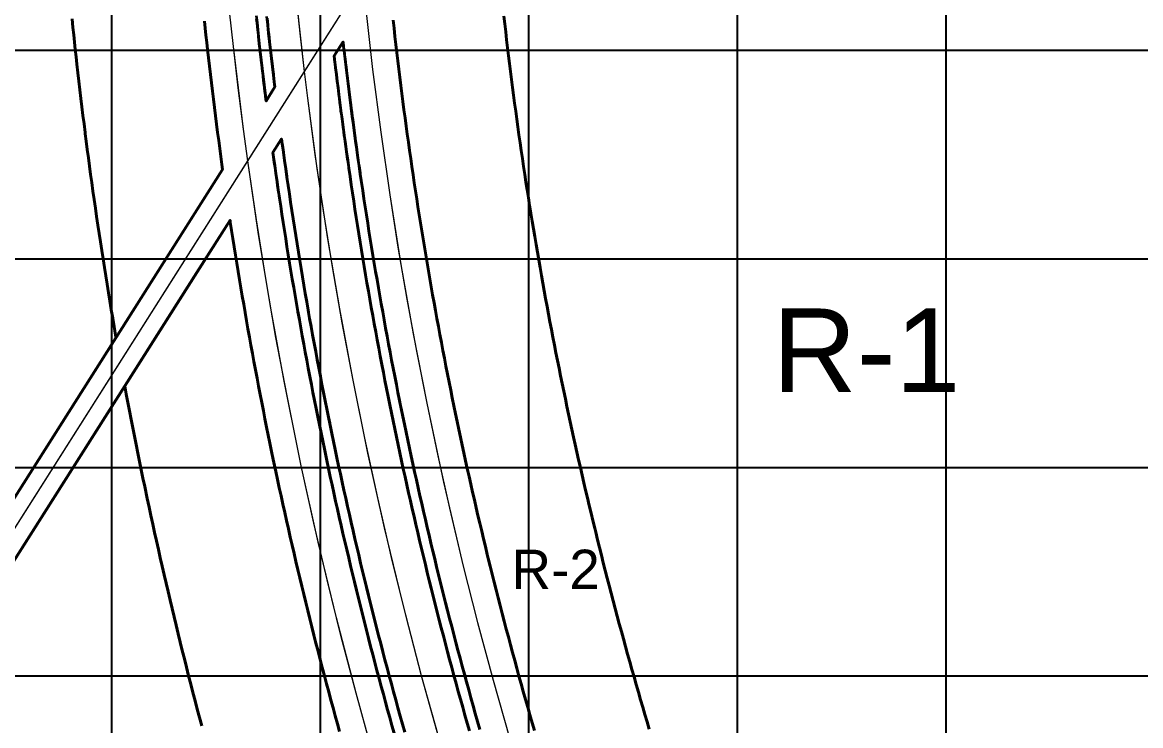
# Model space of a CAD drawing. Header units: millimetres. Extents: x 464536 to 476893, y 870501 to 881610.
# Drawn here: x 466457 to 466993, y 874376 to 874713 of the extents above; entities that cross this region are included whole.
import ezdxf
from ezdxf.enums import TextEntityAlignment as Align

# ---------------------------------------------------------------- set-up
doc = ezdxf.new("R2010")
doc.units = ezdxf.units.MM
for name, color, linetype, lineweight in [('Center_1', 7, 'Continuous', 5), ('Land Use Code', 7, 'Continuous', 35), ('Mixed use', 30, 'Continuous', 35), ('Proposed Road Net work', 7, 'Continuous', 35), ('Recreational _ Environmental', 84, 'Continuous', 35), ('Residence', 50, 'Continuous', 35)]:
    doc.layers.add(name, color=color, linetype=linetype, lineweight=lineweight)
doc.layers.add('Grid1', color=7, linetype='Continuous')
doc.styles.add('Arial', font='arial.ttf')

msp = doc.modelspace()

# ---------------------------------------------------------------- linework, layer by layer
at = {"layer": 'Center_1'}
for points in [[(466310.24, 874244.95), (466614.19, 874724.16), (466689.87, 874841.42), (466690.85, 874842.76), (466692, 874843.97), (466693.28, 874845.02), (467005.35, 875071.3), (467195, 875260.1), (467241.3, 875322.82), (467269.58, 875379.06), (467275.47, 875391.83), (467277.38, 875395.25), (467279.77, 875398.35), (467282.61, 875401.05), (467314.43, 875427.02), (467317.92, 875429.46), (467321.73, 875431.36), (467325.78, 875432.67), (467473.03, 875468.6), (467527.9, 875490.59), (467702.44, 875560.54)], [(466790.81, 874023.97), (466776.73, 874052.97), (466760.21, 874088.55), (466744.37, 874124.44), (466729.23, 874160.63), (466714.78, 874197.1), (466713.76, 874199.75), (466701.46, 874232.66), (466689.73, 874265.77), (466678.56, 874299.08), (466667.97, 874332.58), (466657.96, 874366.26), (466648.52, 874400.1), (466639.32, 874435.5), (466630.75, 874471.05), (466622.81, 874506.75), (466615.51, 874542.59), (466609.3, 874576.04), (466603.64, 874609.6), (466598.55, 874643.24), (466594.01, 874676.96), (466592.42, 874689.85), (466588.85, 874721.82)], [(466621.62, 874720.93), (466625.05, 874690.78), (466628.92, 874660.68), (466633.25, 874630.65), (466638.61, 874597.25), (466644.53, 874563.95), (466651.01, 874530.75), (466659.09, 874492.92), (466667.91, 874455.26), (466668.38, 874453.32), (466675.4, 874425.54), (466682.81, 874397.87), (466690.62, 874370.3)], [(466750.45, 874032.58), (466739.74, 874055.23), (466731.27, 874073.66), (466716.17, 874107.76), (466701.68, 874142.12), (466687.82, 874176.74), (466674.76, 874211.07), (466662.56, 874244.93), (466650.95, 874279), (466639.93, 874313.26), (466631.99, 874339.29), (466624.39, 874365.42), (466617.14, 874391.65), (466607.73, 874427.83), (466598.98, 874464.18), (466590.88, 874500.67), (466589.7, 874506.26), (466582.67, 874541.27), (466576.24, 874576.39), (466570.42, 874611.61), (466565.2, 874646.93), (466563.14, 874662.2), (466558.33, 874701.73), (466556.5, 874718.68)]]:
    msp.add_lwpolyline(points, dxfattribs=at)
for points in [[(466565.2, 874646.93, 0), (466563.14, 874662.2, 0), (466560.64, 874681.95, 0), (466558.33, 874701.73, 0), (466556.5, 874718.68, 0), (466554.45, 874739.46, 0), (466552.61, 874760.27, 0), (466550.98, 874781.09, 0), (466549.55, 874801.92, 0), (466548.34, 874822.77, 0), (466547.34, 874843.64, 0), (466546.54, 874864.51, 0), (466545.95, 874885.38, 0), (466545.58, 874906.27, 0), (466545.41, 874927.15, 0), (466547.32, 874949.75, 0)], [(466592.42, 874689.85, 0), (466590.32, 874708.11, 0), (466588.38, 874726.4, 0), (466586.61, 874744.7, 0), (466584.99, 874763.01, 0), (466583.55, 874781.34, 0), (466582.27, 874799.69, 0), (466581.15, 874818.04, 0), (466580.22, 874835.99, 0), (466579.44, 874853.95, 0), (466578.82, 874871.91, 0), (466578.36, 874889.88, 0), (466578.06, 874907.86, 0), (466577.92, 874925.83, 0), (466579.52, 874944.81, 0)], [(466592.42, 874689.85, 0), (466614.19, 874724.16, 0), (466620.31, 874733.65, 0)], [(466621.62, 874720.93, 0), (466625.05, 874690.78, 0), (466628.92, 874660.68, 0), (466633.25, 874630.65, 0), (466637.22, 874605.59, 0), (466641.5, 874580.59, 0), (466646.1, 874555.64, 0), (466651.01, 874530.75, 0), (466656.32, 874505.52, 0), (466661.95, 874480.35, 0), (466667.91, 874455.26, 0), (466668.38, 874453.32, 0), (466675.4, 874425.54, 0), (466682.81, 874397.87, 0), (466690.62, 874370.3, 0)], [(466565.2, 874646.93, 0), (466592.42, 874689.85, 0)], [(466656.57, 874371.08, 0), (466648.52, 874400.1, 0), (466641.11, 874428.4, 0), (466634.1, 874456.81, 0), (466627.49, 874485.31, 0), (466621.3, 874513.91, 0), (466615.51, 874542.59, 0), (466610.5, 874569.34, 0), (466605.84, 874596.16, 0), (466601.54, 874623.04, 0), (466597.59, 874649.98, 0), (466594.01, 874676.96, 0), (466592.42, 874689.85, 0)], [(466179.25, 874089.59, 0), (466310.24, 874244.95, 0), (466565.2, 874646.93, 0)], [(466624.39, 874365.42, 0), (466617.14, 874391.65, 0), (466610.02, 874418.77, 0), (466603.27, 874445.98, 0), (466596.89, 874473.29, 0), (466590.88, 874500.67, 0), (466589.7, 874506.26, 0), (466584.03, 874534.26, 0), (466578.74, 874562.33, 0), (466573.84, 874590.47, 0), (466569.33, 874618.67, 0), (466565.2, 874646.93, 0)]]:
    msp.add_polyline3d(points, dxfattribs=at)
at = {"layer": 'Grid1'}
for p, q in [((466500, 870600), (466500, 881600)), ((466600, 870600), (466600, 881600)), ((466700, 870600), (466700, 881600)), ((466800, 870600), (466800, 881600)), ((466900, 870600), (466900, 881600)), ((464700, 874700), (472600, 874700)), ((464700, 874600), (472600, 874600)), ((464700, 874600), (472600, 874600)), ((464700, 874500), (472600, 874500)), ((464700, 874400), (472600, 874400))]:
    msp.add_line(p, q, dxfattribs=at)
at = {"layer": 'Mixed use'}
for points in [[(466544.43, 874713.98), (466544.79, 874710.57), (466545.16, 874707.16), (466545.53, 874703.75), (466545.91, 874700.34), (466546.36, 874696.36), (466546.81, 874692.38), (466547.28, 874688.4), (466547.75, 874684.42), (466548.23, 874680.44), (466548.72, 874676.47), (466549.22, 874672.49), (466549.72, 874668.52), (466550.23, 874664.54), (466550.75, 874660.57), (466551.26, 874656.73), (466551.77, 874652.89), (466552.29, 874649.05), (466552.82, 874645.21), (466553.15, 874642.87), (466536.79, 874617.07), (466502.06, 874562.31), (466501.86, 874563.44), (466501.16, 874567.49), (466500.47, 874571.54), (466499.78, 874575.59), (466499.1, 874579.65), (466498.43, 874583.7), (466497.77, 874587.76), (466497.12, 874591.82), (466496.47, 874595.88), (466495.83, 874599.96), (466495.2, 874604), (466494.57, 874608.07), (466493.96, 874612.13), (466493.35, 874616.2), (466492.75, 874620.26), (466492.15, 874624.33), (466491.57, 874628.4), (466490.99, 874632.47), (466490.42, 874636.54), (466489.88, 874640.49), (466489.34, 874644.45), (466488.81, 874648.4), (466488.28, 874652.36), (466487.75, 874656.45), (466487.31, 874659.89), (466487.22, 874660.55), (466486.71, 874664.64), (466486.2, 874668.74), (466485.69, 874672.83), (466485.2, 874676.93), (466484.71, 874681.03), (466484.23, 874685.13), (466483.76, 874689.23), (466483.3, 874693.32), (466482.91, 874696.84), (466482.52, 874700.35), (466482.15, 874703.86), (466481.77, 874707.38), (466481.4, 874710.89), (466480.98, 874715.03)], [(466702.62, 874373.79), (466701.54, 874377.52), (466700.47, 874381.25), (466699.4, 874384.99), (466698.34, 874388.72), (466697.29, 874392.46), (466696.25, 874396.2), (466695.21, 874399.94), (466694.18, 874403.68), (466693.16, 874407.43), (466692.14, 874411.18), (466691.13, 874414.93), (466690.13, 874418.68), (466689.14, 874422.43), (466688.15, 874426.19), (466687.17, 874429.94), (466686.2, 874433.7), (466685.24, 874437.46), (466684.28, 874441.23), (466683.33, 874444.99), (466682.39, 874448.76), (466681.45, 874452.53), (466680.52, 874456.3), (466680.05, 874458.22), (466679.14, 874461.96), (466678.24, 874465.7), (466677.35, 874469.44), (466676.46, 874473.18), (466675.58, 874476.92), (466674.71, 874480.66), (466673.84, 874484.41), (466672.99, 874488.16), (466672.14, 874491.91), (466671.29, 874495.66), (466670.46, 874499.41), (466669.63, 874503.16), (466668.81, 874506.92), (466667.99, 874510.67), (466667.18, 874514.43), (466666.38, 874518.19), (466665.59, 874521.95), (466664.81, 874525.71), (466664.03, 874529.48), (466663.26, 874533.25), (466662.48, 874537.05), (466661.72, 874540.85), (466660.97, 874544.65), (466660.22, 874548.46), (466659.47, 874552.27), (466658.74, 874556.08), (466658.01, 874559.89), (466657.29, 874563.7), (466656.58, 874567.51), (466655.88, 874571.32), (466655.18, 874575.14), (466654.49, 874578.96), (466653.81, 874582.78), (466653.13, 874586.59), (466652.47, 874590.42), (466651.81, 874594.24), (466651.15, 874598.06), (466650.51, 874601.89), (466649.87, 874605.71), (466649.24, 874609.54), (466648.62, 874613.37), (466648, 874617.2), (466647.39, 874621.03), (466646.79, 874624.86), (466646.2, 874628.69), (466645.61, 874632.53), (466645.03, 874636.42), (466644.45, 874640.31), (466643.87, 874644.2), (466643.31, 874648.09), (466642.75, 874651.98), (466642.21, 874655.88), (466641.67, 874659.78), (466641.13, 874663.67), (466640.61, 874667.57), (466640.09, 874671.47), (466639.58, 874675.37), (466639.08, 874679.27), (466638.58, 874683.17), (466638.09, 874687.08), (466637.61, 874690.98), (466637.14, 874694.88), (466636.68, 874698.79), (466636.22, 874702.7), (466635.77, 874706.6), (466635.33, 874710.51), (466634.9, 874714.42)], [(466688, 874716.41), (466688.43, 874712.6), (466688.87, 874708.8), (466689.31, 874704.99), (466689.77, 874701.19), (466690.22, 874697.39), (466690.69, 874693.59), (466691.17, 874689.79), (466691.65, 874685.99), (466692.14, 874682.19), (466692.63, 874678.4), (466693.14, 874674.6), (466693.65, 874670.81), (466694.17, 874667.01), (466694.7, 874663.22), (466695.23, 874659.43), (466695.77, 874655.64), (466696.32, 874651.85), (466696.88, 874648.06), (466697.44, 874644.27), (466698.01, 874640.48), (466698.58, 874636.75), (466699.16, 874633.02), (466699.74, 874629.29), (466700.34, 874625.56), (466700.94, 874621.83), (466701.54, 874618.1), (466702.16, 874614.38), (466702.78, 874610.65), (466703.41, 874606.93), (466704.04, 874603.21), (466704.68, 874599.49), (466705.33, 874595.77), (466705.99, 874592.05), (466706.66, 874588.33), (466707.33, 874584.62), (466708.01, 874580.9), (466708.69, 874577.19), (466709.39, 874573.48), (466710.09, 874569.76), (466710.79, 874566.06), (466711.51, 874562.35), (466712.23, 874558.64), (466712.96, 874554.94), (466713.69, 874551.23), (466714.44, 874547.53), (466715.19, 874543.83), (466715.94, 874540.16), (466716.7, 874536.5), (466717.46, 874532.83), (466718.23, 874529.17), (466719.01, 874525.51), (466719.8, 874521.85), (466720.59, 874518.2), (466721.39, 874514.54), (466722.2, 874510.89), (466723.01, 874507.23), (466723.83, 874503.58), (466724.66, 874499.93), (466725.5, 874496.29), (466726.34, 874492.64), (466727.19, 874488.99), (466728.04, 874485.35), (466728.91, 874481.71), (466729.78, 874478.07), (466730.65, 874474.43), (466731.54, 874470.78), (466731.99, 874468.93), (466732.9, 874465.25), (466733.81, 874461.58), (466734.73, 874457.91), (466735.65, 874454.25), (466736.59, 874450.58), (466737.53, 874446.92), (466738.47, 874443.26), (466739.43, 874439.6), (466740.39, 874435.95), (466741.35, 874432.29), (466742.33, 874428.64), (466743.31, 874424.99), (466744.3, 874421.34), (466745.29, 874417.69), (466746.3, 874414.05), (466747.31, 874410.41), (466748.32, 874406.77), (466749.35, 874403.13), (466750.38, 874399.49), (466751.42, 874395.86), (466752.46, 874392.22), (466753.51, 874388.59), (466754.54, 874385.07), (466755.58, 874381.55), (466756.62, 874378.03), (466757.67, 874374.52)], [(466543.16, 874376.01), (466542.1, 874380.02), (466541.03, 874384.03), (466539.98, 874388.05), (466538.94, 874392.06), (466538.93, 874392.1), (466537.9, 874396.08), (466536.87, 874400.1), (466535.84, 874404.13), (466534.83, 874408.15), (466533.82, 874412.18), (466532.82, 874416.21), (466531.83, 874420.24), (466530.85, 874424.27), (466529.87, 874428.3), (466528.9, 874432.34), (466527.94, 874436.38), (466526.99, 874440.42), (466526.05, 874444.46), (466525.11, 874448.5), (466524.18, 874452.55), (466523.26, 874456.6), (466522.34, 874460.64), (466521.44, 874464.69), (466520.54, 874468.75), (466519.65, 874472.8), (466518.77, 874476.86), (466517.89, 874480.91), (466517.02, 874484.99), (466515.81, 874490.75), (466514.96, 874494.79), (466514.13, 874498.82), (466513.31, 874502.85), (466512.49, 874506.87), (466511.68, 874510.91), (466510.88, 874514.94), (466510.09, 874518.97), (466509.3, 874523.01), (466508.52, 874527.04), (466507.75, 874531.08), (466506.99, 874535.12), (466506.25, 874539.05), (466540.64, 874593.27), (466556.7, 874618.58), (466556.85, 874617.57), (466557.46, 874613.62), (466558.07, 874609.68), (466558.69, 874605.74), (466559.32, 874601.8), (466559.96, 874597.86), (466560.6, 874593.92), (466561.25, 874589.98), (466561.91, 874586.04), (466562.57, 874582.11), (466563.25, 874578.18), (466563.93, 874574.24), (466564.62, 874570.31), (466565.31, 874566.38), (466566.02, 874562.45), (466566.73, 874558.53), (466567.44, 874554.6), (466568.17, 874550.68), (466568.9, 874546.75), (466569.64, 874542.83), (466570.39, 874538.91), (466571.15, 874534.99), (466571.91, 874531.08), (466572.68, 874527.16), (466573.46, 874523.25), (466574.25, 874519.33), (466575.04, 874515.42), (466575.84, 874511.51), (466576.65, 874507.6), (466577.46, 874503.7), (466578.65, 874498.07), (466579.49, 874494.13), (466580.34, 874490.19), (466581.2, 874486.26), (466582.06, 874482.32), (466582.93, 874478.39), (466583.81, 874474.45), (466584.7, 874470.52), (466585.59, 874466.59), (466586.5, 874462.67), (466587.41, 874458.74), (466588.32, 874454.82), (466589.25, 874450.9), (466590.18, 874446.98), (466591.12, 874443.06), (466592.07, 874439.14), (466593.02, 874435.23), (466593.99, 874431.31), (466594.96, 874427.4), (466595.93, 874423.49), (466596.92, 874419.59), (466597.91, 874415.68), (466598.91, 874411.78), (466599.92, 874407.88), (466600.93, 874403.98), (466601.96, 874400.08), (466602.99, 874396.18), (466604.02, 874392.29), (466605.07, 874388.4), (466606.09, 874384.62), (466607.12, 874380.85), (466608.15, 874377.08), (466609.2, 874373.31)]]:
    msp.add_lwpolyline(points, dxfattribs=at)
at = {"layer": 'Proposed Road Net work'}
for points in [[(466569.29, 874716.6, 0), (466569.65, 874713.23, 0), (466570.01, 874709.86, 0), (466570.38, 874706.49, 0), (466570.75, 874703.12, 0), (466571.2, 874699.19, 0), (466571.65, 874695.26, 0), (466572.11, 874691.32, 0), (466572.57, 874687.39, 0), (466573.05, 874683.46, 0), (466573.53, 874679.53, 0), (466573.98, 874675.63, 0), (466578.22, 874682.39, 0), (466577.92, 874684.82, 0), (466577.53, 874688.06, 0), (466577.05, 874692.09, 0), (466576.58, 874696.11, 0), (466576.12, 874700.14, 0), (466575.67, 874704.16, 0), (466575.22, 874708.19, 0), (466574.78, 874712.22, 0), (466574.35, 874716.25, 0)], [(466569.29, 874716.6, 0), (466569.65, 874713.23, 0), (466570.01, 874709.86, 0), (466570.38, 874706.49, 0), (466570.75, 874703.12, 0), (466571.2, 874699.19, 0), (466571.65, 874695.26, 0), (466572.11, 874691.32, 0), (466572.57, 874687.39, 0), (466573.05, 874683.46, 0), (466573.53, 874679.53, 0), (466573.98, 874675.63, 0), (466578.22, 874682.39, 0), (466577.92, 874684.82, 0), (466577.53, 874688.06, 0), (466577.05, 874692.09, 0), (466576.58, 874696.11, 0), (466576.12, 874700.14, 0), (466575.67, 874704.16, 0), (466575.22, 874708.19, 0), (466574.78, 874712.22, 0), (466574.35, 874716.25, 0)], [(466634.9, 874714.42, 0), (466635.33, 874710.51, 0), (466635.77, 874706.6, 0), (466636.22, 874702.7, 0), (466636.68, 874698.79, 0), (466637.14, 874694.88, 0), (466637.61, 874690.98, 0), (466638.09, 874687.08, 0), (466638.58, 874683.17, 0), (466639.08, 874679.27, 0), (466639.58, 874675.37, 0), (466640.09, 874671.47, 0), (466640.61, 874667.57, 0), (466641.13, 874663.67, 0), (466641.67, 874659.78, 0), (466642.21, 874655.88, 0), (466642.75, 874651.98, 0), (466643.31, 874648.09, 0), (466643.87, 874644.2, 0), (466644.45, 874640.31, 0), (466645.03, 874636.42, 0), (466645.61, 874632.53, 0), (466646.2, 874628.69, 0), (466646.79, 874624.86, 0), (466647.39, 874621.03, 0), (466648, 874617.2, 0), (466648.62, 874613.37, 0), (466649.24, 874609.54, 0), (466649.87, 874605.71, 0), (466650.51, 874601.89, 0), (466651.15, 874598.06, 0), (466651.81, 874594.24, 0), (466652.47, 874590.42, 0), (466653.13, 874586.59, 0), (466653.81, 874582.78, 0), (466654.49, 874578.96, 0), (466655.18, 874575.14, 0), (466655.88, 874571.32, 0), (466656.58, 874567.51, 0), (466657.29, 874563.7, 0), (466658.01, 874559.89, 0), (466658.74, 874556.08, 0), (466659.47, 874552.27, 0), (466660.22, 874548.46, 0), (466660.97, 874544.65, 0), (466661.72, 874540.85, 0), (466662.48, 874537.05, 0), (466663.26, 874533.25, 0), (466664.03, 874529.48, 0), (466664.81, 874525.71, 0), (466665.59, 874521.95, 0), (466666.38, 874518.19, 0), (466667.18, 874514.43, 0), (466667.99, 874510.67, 0), (466668.81, 874506.92, 0), (466669.63, 874503.16, 0), (466670.46, 874499.41, 0), (466671.29, 874495.66, 0), (466672.14, 874491.91, 0), (466672.99, 874488.16, 0), (466673.84, 874484.41, 0), (466674.71, 874480.66, 0), (466675.58, 874476.92, 0), (466676.46, 874473.18, 0), (466677.35, 874469.44, 0), (466678.24, 874465.7, 0), (466679.14, 874461.96, 0), (466680.05, 874458.22, 0), (466680.52, 874456.3, 0), (466681.45, 874452.53, 0), (466682.39, 874448.76, 0), (466683.33, 874444.99, 0), (466684.28, 874441.23, 0), (466685.24, 874437.46, 0), (466686.2, 874433.7, 0), (466687.17, 874429.94, 0), (466688.15, 874426.19, 0), (466689.14, 874422.43, 0), (466690.13, 874418.68, 0), (466691.13, 874414.93, 0), (466692.14, 874411.18, 0), (466693.16, 874407.43, 0), (466694.18, 874403.68, 0), (466695.21, 874399.94, 0), (466696.25, 874396.2, 0), (466697.29, 874392.46, 0), (466698.34, 874388.72, 0), (466699.4, 874384.99, 0), (466700.47, 874381.25, 0), (466701.54, 874377.52, 0), (466702.62, 874373.79, 0)], [(466634.9, 874714.42, 0), (466635.33, 874710.51, 0), (466635.77, 874706.6, 0), (466636.22, 874702.7, 0), (466636.68, 874698.79, 0), (466637.14, 874694.88, 0), (466637.61, 874690.98, 0), (466638.09, 874687.08, 0), (466638.58, 874683.17, 0), (466639.08, 874679.27, 0), (466639.58, 874675.37, 0), (466640.09, 874671.47, 0), (466640.61, 874667.57, 0), (466641.13, 874663.67, 0), (466641.67, 874659.78, 0), (466642.21, 874655.88, 0), (466642.75, 874651.98, 0), (466643.31, 874648.09, 0), (466643.87, 874644.2, 0), (466644.45, 874640.31, 0), (466645.03, 874636.42, 0), (466645.61, 874632.53, 0), (466646.2, 874628.69, 0), (466646.79, 874624.86, 0), (466647.39, 874621.03, 0), (466648, 874617.2, 0), (466648.62, 874613.37, 0), (466649.24, 874609.54, 0), (466649.87, 874605.71, 0), (466650.51, 874601.89, 0), (466651.15, 874598.06, 0), (466651.81, 874594.24, 0), (466652.47, 874590.42, 0), (466653.13, 874586.59, 0), (466653.81, 874582.78, 0), (466654.49, 874578.96, 0), (466655.18, 874575.14, 0), (466655.88, 874571.32, 0), (466656.58, 874567.51, 0), (466657.29, 874563.7, 0), (466658.01, 874559.89, 0), (466658.74, 874556.08, 0), (466659.47, 874552.27, 0), (466660.22, 874548.46, 0), (466660.97, 874544.65, 0), (466661.72, 874540.85, 0), (466662.48, 874537.05, 0), (466663.26, 874533.25, 0), (466664.03, 874529.48, 0), (466664.81, 874525.71, 0), (466665.59, 874521.95, 0), (466666.38, 874518.19, 0), (466667.18, 874514.43, 0), (466667.99, 874510.67, 0), (466668.81, 874506.92, 0), (466669.63, 874503.16, 0), (466670.46, 874499.41, 0), (466671.29, 874495.66, 0), (466672.14, 874491.91, 0), (466672.99, 874488.16, 0), (466673.84, 874484.41, 0), (466674.71, 874480.66, 0), (466675.58, 874476.92, 0), (466676.46, 874473.18, 0), (466677.35, 874469.44, 0), (466678.24, 874465.7, 0), (466679.14, 874461.96, 0), (466680.05, 874458.22, 0), (466680.52, 874456.3, 0), (466681.45, 874452.53, 0), (466682.39, 874448.76, 0), (466683.33, 874444.99, 0), (466684.28, 874441.23, 0), (466685.24, 874437.46, 0), (466686.2, 874433.7, 0), (466687.17, 874429.94, 0), (466688.15, 874426.19, 0), (466689.14, 874422.43, 0), (466690.13, 874418.68, 0), (466691.13, 874414.93, 0), (466692.14, 874411.18, 0), (466693.16, 874407.43, 0), (466694.18, 874403.68, 0), (466695.21, 874399.94, 0), (466696.25, 874396.2, 0), (466697.29, 874392.46, 0), (466698.34, 874388.72, 0), (466699.4, 874384.99, 0), (466700.47, 874381.25, 0), (466701.54, 874377.52, 0), (466702.62, 874373.79, 0)], [(466303.77, 874249.69, 0), (466553.15, 874642.87, 0), (466552.82, 874645.21, 0), (466552.29, 874649.05, 0), (466551.77, 874652.89, 0), (466551.26, 874656.73, 0), (466550.75, 874660.57, 0), (466550.23, 874664.54, 0), (466549.72, 874668.52, 0), (466549.22, 874672.49, 0), (466548.72, 874676.47, 0), (466548.23, 874680.44, 0), (466547.75, 874684.42, 0), (466547.28, 874688.4, 0), (466546.81, 874692.38, 0), (466546.36, 874696.36, 0), (466545.91, 874700.34, 0), (466545.53, 874703.75, 0), (466545.16, 874707.16, 0), (466544.79, 874710.57, 0), (466544.43, 874713.98, 0)], [(466303.77, 874249.69, 0), (466553.15, 874642.87, 0), (466552.82, 874645.21, 0), (466552.29, 874649.05, 0), (466551.77, 874652.89, 0), (466551.26, 874656.73, 0), (466550.75, 874660.57, 0), (466550.23, 874664.54, 0), (466549.72, 874668.52, 0), (466549.22, 874672.49, 0), (466548.72, 874676.47, 0), (466548.23, 874680.44, 0), (466547.75, 874684.42, 0), (466547.28, 874688.4, 0), (466546.81, 874692.38, 0), (466546.36, 874696.36, 0), (466545.91, 874700.34, 0), (466545.53, 874703.75, 0), (466545.16, 874707.16, 0), (466544.79, 874710.57, 0), (466544.43, 874713.98, 0)], [(466676.44, 874374.36, 0), (466675.36, 874378.14, 0), (466674.29, 874381.92, 0), (466673.22, 874385.71, 0), (466672.16, 874389.5, 0), (466671.11, 874393.28, 0), (466670.07, 874397.07, 0), (466669.03, 874400.87, 0), (466668.01, 874404.66, 0), (466666.98, 874408.46, 0), (466665.97, 874412.26, 0), (466664.96, 874416.06, 0), (466663.97, 874419.86, 0), (466662.97, 874423.66, 0), (466661.99, 874427.47, 0), (466661.01, 874431.28, 0), (466660.04, 874435.09, 0), (466659.08, 874438.9, 0), (466658.13, 874442.71, 0), (466657.18, 874446.53, 0), (466656.24, 874450.34, 0), (466655.76, 874452.3, 0), (466654.84, 874456.08, 0), (466653.93, 874459.86, 0), (466653.03, 874463.65, 0), (466652.13, 874467.44, 0), (466651.24, 874471.22, 0), (466650.36, 874475.02, 0), (466649.48, 874478.81, 0), (466648.61, 874482.6, 0), (466647.75, 874486.4, 0), (466646.9, 874490.19, 0), (466646.05, 874493.99, 0), (466645.21, 874497.79, 0), (466644.38, 874501.6, 0), (466643.55, 874505.4, 0), (466642.74, 874509.2, 0), (466641.93, 874513.01, 0), (466641.12, 874516.82, 0), (466640.33, 874520.63, 0), (466639.54, 874524.44, 0), (466638.76, 874528.25, 0), (466637.98, 874532.1, 0), (466637.21, 874535.95, 0), (466636.44, 874539.8, 0), (466635.68, 874543.66, 0), (466634.93, 874547.51, 0), (466634.19, 874551.37, 0), (466633.45, 874555.23, 0), (466632.72, 874559.08, 0), (466632, 874562.95, 0), (466631.29, 874566.81, 0), (466630.58, 874570.67, 0), (466629.89, 874574.53, 0), (466629.19, 874578.4, 0), (466628.51, 874582.27, 0), (466627.84, 874586.14, 0), (466627.17, 874590.01, 0), (466626.51, 874593.88, 0), (466625.85, 874597.75, 0), (466625.21, 874601.62, 0), (466624.57, 874605.5, 0), (466623.94, 874609.37, 0), (466623.31, 874613.25, 0), (466622.7, 874617.13, 0), (466622.09, 874621.01, 0), (466621.49, 874624.89, 0), (466620.9, 874628.77, 0), (466620.3, 874632.71, 0), (466619.71, 874636.65, 0), (466619.14, 874640.59, 0), (466618.57, 874644.53, 0), (466618, 874648.47, 0), (466617.45, 874652.42, 0), (466616.9, 874656.36, 0), (466616.36, 874660.31, 0), (466615.83, 874664.25, 0), (466615.3, 874668.2, 0), (466614.79, 874672.15, 0), (466614.28, 874676.1, 0), (466613.78, 874680.05, 0), (466613.28, 874684, 0), (466612.8, 874687.96, 0), (466612.32, 874691.91, 0), (466611.85, 874695.86, 0), (466611.39, 874699.82, 0), (466610.85, 874703.82, 0), (466606.64, 874697.33, 0), (466606.85, 874695.59, 0), (466607.32, 874691.63, 0), (466607.7, 874688.43, 0), (466608.09, 874685.23, 0), (466608.49, 874682.04, 0), (466608.89, 874678.84, 0), (466609.39, 874674.9, 0), (466609.9, 874670.96, 0), (466610.42, 874667.01, 0), (466610.94, 874663.08, 0), (466611.47, 874659.14, 0), (466612.01, 874655.2, 0), (466612.56, 874651.26, 0), (466613.11, 874647.33, 0), (466613.68, 874643.4, 0), (466614.25, 874639.46, 0), (466614.83, 874635.53, 0), (466615.41, 874631.6, 0), (466616.01, 874627.67, 0), (466616.61, 874623.74, 0), (466617.22, 874619.82, 0), (466617.83, 874615.89, 0), (466618.46, 874611.97, 0), (466619.09, 874608.04, 0), (466619.73, 874604.12, 0), (466620.37, 874600.2, 0), (466621.03, 874596.28, 0), (466621.69, 874592.36, 0), (466622.36, 874588.45, 0), (466623.04, 874584.53, 0), (466623.73, 874580.62, 0), (466624.42, 874576.7, 0), (466625.12, 874572.79, 0), (466625.83, 874568.88, 0), (466626.54, 874564.97, 0), (466627.27, 874561.06, 0), (466628, 874557.16, 0), (466628.74, 874553.25, 0), (466629.48, 874549.35, 0), (466630.24, 874545.45, 0), (466630.99, 874541.6, 0), (466631.75, 874537.75, 0), (466632.52, 874533.9, 0), (466633.29, 874530.05, 0), (466634.07, 874526.2, 0), (466634.86, 874522.36, 0), (466635.66, 874518.52, 0), (466636.47, 874514.67, 0), (466637.28, 874510.83, 0), (466638.1, 874507, 0), (466638.92, 874503.16, 0), (466639.76, 874499.32, 0), (466640.6, 874495.49, 0), (466641.45, 874491.66, 0), (466642.3, 874487.83, 0), (466643.17, 874484, 0), (466644.04, 874480.17, 0), (466644.92, 874476.35, 0), (466645.8, 874472.52, 0), (466646.7, 874468.7, 0), (466647.6, 874464.88, 0), (466648.5, 874461.06, 0), (466649.42, 874457.25, 0), (466650.34, 874453.43, 0), (466651.27, 874449.62, 0), (466652.21, 874445.81, 0), (466653.15, 874442, 0), (466654.11, 874438.19, 0), (466655.06, 874434.38, 0), (466656.03, 874430.58, 0), (466657.01, 874426.78, 0), (466657.99, 874422.98, 0), (466658.98, 874419.18, 0), (466659.97, 874415.38, 0), (466660.97, 874411.59, 0), (466661.99, 874407.8, 0), (466663, 874404.01, 0), (466664.04, 874400.19, 0), (466665.07, 874396.38, 0), (466666.12, 874392.58, 0), (466667.17, 874388.77, 0), (466668.23, 874384.97, 0), (466669.3, 874381.17, 0), (466670.38, 874377.37, 0), (466671.46, 874373.57, 0)], [(466676.44, 874374.36, 0), (466675.36, 874378.14, 0), (466674.29, 874381.92, 0), (466673.22, 874385.71, 0), (466672.16, 874389.5, 0), (466671.11, 874393.28, 0), (466670.07, 874397.07, 0), (466669.03, 874400.87, 0), (466668.01, 874404.66, 0), (466666.98, 874408.46, 0), (466665.97, 874412.26, 0), (466664.96, 874416.06, 0), (466663.97, 874419.86, 0), (466662.97, 874423.66, 0), (466661.99, 874427.47, 0), (466661.01, 874431.28, 0), (466660.04, 874435.09, 0), (466659.08, 874438.9, 0), (466658.13, 874442.71, 0), (466657.18, 874446.53, 0), (466656.24, 874450.34, 0), (466655.76, 874452.3, 0), (466654.84, 874456.08, 0), (466653.93, 874459.86, 0), (466653.03, 874463.65, 0), (466652.13, 874467.44, 0), (466651.24, 874471.22, 0), (466650.36, 874475.02, 0), (466649.48, 874478.81, 0), (466648.61, 874482.6, 0), (466647.75, 874486.4, 0), (466646.9, 874490.19, 0), (466646.05, 874493.99, 0), (466645.21, 874497.79, 0), (466644.38, 874501.6, 0), (466643.55, 874505.4, 0), (466642.74, 874509.2, 0), (466641.93, 874513.01, 0), (466641.12, 874516.82, 0), (466640.33, 874520.63, 0), (466639.54, 874524.44, 0), (466638.76, 874528.25, 0), (466637.98, 874532.1, 0), (466637.21, 874535.95, 0), (466636.44, 874539.8, 0), (466635.68, 874543.66, 0), (466634.93, 874547.51, 0), (466634.19, 874551.37, 0), (466633.45, 874555.23, 0), (466632.72, 874559.08, 0), (466632, 874562.95, 0), (466631.29, 874566.81, 0), (466630.58, 874570.67, 0), (466629.89, 874574.53, 0), (466629.19, 874578.4, 0), (466628.51, 874582.27, 0), (466627.84, 874586.14, 0), (466627.17, 874590.01, 0), (466626.51, 874593.88, 0), (466625.85, 874597.75, 0), (466625.21, 874601.62, 0), (466624.57, 874605.5, 0), (466623.94, 874609.37, 0), (466623.31, 874613.25, 0), (466622.7, 874617.13, 0), (466622.09, 874621.01, 0), (466621.49, 874624.89, 0), (466620.9, 874628.77, 0), (466620.3, 874632.71, 0), (466619.71, 874636.65, 0), (466619.14, 874640.59, 0), (466618.57, 874644.53, 0), (466618, 874648.47, 0), (466617.45, 874652.42, 0), (466616.9, 874656.36, 0), (466616.36, 874660.31, 0), (466615.83, 874664.25, 0), (466615.3, 874668.2, 0), (466614.79, 874672.15, 0), (466614.28, 874676.1, 0), (466613.78, 874680.05, 0), (466613.28, 874684, 0), (466612.8, 874687.96, 0), (466612.32, 874691.91, 0), (466611.85, 874695.86, 0), (466611.39, 874699.82, 0), (466610.85, 874703.82, 0), (466606.64, 874697.33, 0), (466606.85, 874695.59, 0), (466607.32, 874691.63, 0), (466607.7, 874688.43, 0), (466608.09, 874685.23, 0), (466608.49, 874682.04, 0), (466608.89, 874678.84, 0), (466609.39, 874674.9, 0), (466609.9, 874670.96, 0), (466610.42, 874667.01, 0), (466610.94, 874663.08, 0), (466611.47, 874659.14, 0), (466612.01, 874655.2, 0), (466612.56, 874651.26, 0), (466613.11, 874647.33, 0), (466613.68, 874643.4, 0), (466614.25, 874639.46, 0), (466614.83, 874635.53, 0), (466615.41, 874631.6, 0), (466616.01, 874627.67, 0), (466616.61, 874623.74, 0), (466617.22, 874619.82, 0), (466617.83, 874615.89, 0), (466618.46, 874611.97, 0), (466619.09, 874608.04, 0), (466619.73, 874604.12, 0), (466620.37, 874600.2, 0), (466621.03, 874596.28, 0), (466621.69, 874592.36, 0), (466622.36, 874588.45, 0), (466623.04, 874584.53, 0), (466623.73, 874580.62, 0), (466624.42, 874576.7, 0), (466625.12, 874572.79, 0), (466625.83, 874568.88, 0), (466626.54, 874564.97, 0), (466627.27, 874561.06, 0), (466628, 874557.16, 0), (466628.74, 874553.25, 0), (466629.48, 874549.35, 0), (466630.24, 874545.45, 0), (466630.99, 874541.6, 0), (466631.75, 874537.75, 0), (466632.52, 874533.9, 0), (466633.29, 874530.05, 0), (466634.07, 874526.2, 0), (466634.86, 874522.36, 0), (466635.66, 874518.52, 0), (466636.47, 874514.67, 0), (466637.28, 874510.83, 0), (466638.1, 874507, 0), (466638.92, 874503.16, 0), (466639.76, 874499.32, 0), (466640.6, 874495.49, 0), (466641.45, 874491.66, 0), (466642.3, 874487.83, 0), (466643.17, 874484, 0), (466644.04, 874480.17, 0), (466644.92, 874476.35, 0), (466645.8, 874472.52, 0), (466646.7, 874468.7, 0), (466647.6, 874464.88, 0), (466648.5, 874461.06, 0), (466649.42, 874457.25, 0), (466650.34, 874453.43, 0), (466651.27, 874449.62, 0), (466652.21, 874445.81, 0), (466653.15, 874442, 0), (466654.11, 874438.19, 0), (466655.06, 874434.38, 0), (466656.03, 874430.58, 0), (466657.01, 874426.78, 0), (466657.99, 874422.98, 0), (466658.98, 874419.18, 0), (466659.97, 874415.38, 0), (466660.97, 874411.59, 0), (466661.99, 874407.8, 0), (466663, 874404.01, 0), (466664.04, 874400.19, 0), (466665.07, 874396.38, 0), (466666.12, 874392.58, 0), (466667.17, 874388.77, 0), (466668.23, 874384.97, 0), (466669.3, 874381.17, 0), (466670.38, 874377.37, 0), (466671.46, 874373.57, 0)], [(466640.43, 874373.02, 0), (466639.35, 874376.88, 0), (466638.27, 874380.74, 0), (466637.2, 874384.6, 0), (466636.14, 874388.46, 0), (466635.08, 874392.33, 0), (466634.04, 874396.2, 0), (466633, 874400.04, 0), (466631.98, 874403.89, 0), (466630.96, 874407.74, 0), (466629.95, 874411.59, 0), (466628.95, 874415.45, 0), (466627.95, 874419.3, 0), (466626.96, 874423.16, 0), (466625.98, 874427.02, 0), (466625.01, 874430.88, 0), (466624.04, 874434.75, 0), (466623.08, 874438.61, 0), (466622.13, 874442.48, 0), (466621.19, 874446.35, 0), (466620.25, 874450.22, 0), (466619.32, 874454.09, 0), (466618.4, 874457.97, 0), (466617.49, 874461.85, 0), (466616.58, 874465.72, 0), (466615.68, 874469.6, 0), (466614.79, 874473.49, 0), (466613.91, 874477.37, 0), (466613.03, 874481.25, 0), (466612.16, 874485.14, 0), (466611.3, 874489.03, 0), (466610.45, 874492.92, 0), (466609.6, 874496.81, 0), (466608.76, 874500.71, 0), (466607.93, 874504.6, 0), (466607.11, 874508.5, 0), (466606.29, 874512.4, 0), (466605.48, 874516.3, 0), (466604.68, 874520.2, 0), (466603.89, 874524.1, 0), (466603.1, 874528, 0), (466602.32, 874531.91, 0), (466601.55, 874535.82, 0), (466600.79, 874539.73, 0), (466600.02, 874543.69, 0), (466599.27, 874547.65, 0), (466598.52, 874551.61, 0), (466597.77, 874555.57, 0), (466597.04, 874559.54, 0), (466596.31, 874563.5, 0), (466595.59, 874567.47, 0), (466594.88, 874571.44, 0), (466594.18, 874575.41, 0), (466593.48, 874579.38, 0), (466592.8, 874583.36, 0), (466592.12, 874587.33, 0), (466591.44, 874591.31, 0), (466590.78, 874595.29, 0), (466590.12, 874599.26, 0), (466589.47, 874603.24, 0), (466588.83, 874607.22, 0), (466588.2, 874611.21, 0), (466587.57, 874615.19, 0), (466586.96, 874619.18, 0), (466586.35, 874623.16, 0), (466585.74, 874627.15, 0), (466585.15, 874631.14, 0), (466584.56, 874635.13, 0), (466583.98, 874639.12, 0), (466583.41, 874643.11, 0), (466582.85, 874647.1, 0), (466582.29, 874651.1, 0), (466581.75, 874655.09, 0), (466581.41, 874657.55, 0), (466577.26, 874651, 0), (466577.59, 874648.65, 0), (466578.13, 874644.75, 0), (466578.69, 874640.84, 0), (466579.25, 874636.94, 0), (466579.82, 874633.04, 0), (466580.39, 874629.14, 0), (466580.98, 874625.24, 0), (466581.57, 874621.34, 0), (466582.16, 874617.44, 0), (466582.77, 874613.54, 0), (466583.38, 874609.65, 0), (466584, 874605.76, 0), (466584.63, 874601.86, 0), (466585.27, 874597.97, 0), (466585.91, 874594.08, 0), (466586.56, 874590.19, 0), (466587.22, 874586.3, 0), (466587.88, 874582.42, 0), (466588.56, 874578.53, 0), (466589.24, 874574.65, 0), (466589.93, 874570.76, 0), (466590.62, 874566.88, 0), (466591.32, 874563, 0), (466592.03, 874559.12, 0), (466592.75, 874555.25, 0), (466593.47, 874551.37, 0), (466594.21, 874547.5, 0), (466594.94, 874543.62, 0), (466595.69, 874539.75, 0), (466596.45, 874535.88, 0), (466597.21, 874532.01, 0), (466597.98, 874528.14, 0), (466598.75, 874524.28, 0), (466599.53, 874520.41, 0), (466600.33, 874516.55, 0), (466601.12, 874512.69, 0), (466601.93, 874508.83, 0), (466603.1, 874503.27, 0), (466603.93, 874499.38, 0), (466604.77, 874495.48, 0), (466605.62, 874491.59, 0), (466606.47, 874487.71, 0), (466607.34, 874483.82, 0), (466608.2, 874479.93, 0), (466609.08, 874476.05, 0), (466609.96, 874472.17, 0), (466610.86, 874468.29, 0), (466611.75, 874464.41, 0), (466612.66, 874460.53, 0), (466613.58, 874456.66, 0), (466614.5, 874452.78, 0), (466615.42, 874448.91, 0), (466616.36, 874445.04, 0), (466617.3, 874441.17, 0), (466618.26, 874437.31, 0), (466619.21, 874433.44, 0), (466620.18, 874429.58, 0), (466621.15, 874425.72, 0), (466622.13, 874421.86, 0), (466623.12, 874418.01, 0), (466624.12, 874414.15, 0), (466625.12, 874410.3, 0), (466626.13, 874406.45, 0), (466627.15, 874402.6, 0), (466628.17, 874398.75, 0), (466629.21, 874394.9, 0), (466630.22, 874391.18, 0), (466631.23, 874387.45, 0), (466632.26, 874383.72, 0), (466633.29, 874380, 0), (466634.32, 874376.27, 0), (466635.37, 874372.55, 0)], [(466640.43, 874373.02, 0), (466639.35, 874376.88, 0), (466638.27, 874380.74, 0), (466637.2, 874384.6, 0), (466636.14, 874388.46, 0), (466635.08, 874392.33, 0), (466634.04, 874396.2, 0), (466633, 874400.04, 0), (466631.98, 874403.89, 0), (466630.96, 874407.74, 0), (466629.95, 874411.59, 0), (466628.95, 874415.45, 0), (466627.95, 874419.3, 0), (466626.96, 874423.16, 0), (466625.98, 874427.02, 0), (466625.01, 874430.88, 0), (466624.04, 874434.75, 0), (466623.08, 874438.61, 0), (466622.13, 874442.48, 0), (466621.19, 874446.35, 0), (466620.25, 874450.22, 0), (466619.32, 874454.09, 0), (466618.4, 874457.97, 0), (466617.49, 874461.85, 0), (466616.58, 874465.72, 0), (466615.68, 874469.6, 0), (466614.79, 874473.49, 0), (466613.91, 874477.37, 0), (466613.03, 874481.25, 0), (466612.16, 874485.14, 0), (466611.3, 874489.03, 0), (466610.45, 874492.92, 0), (466609.6, 874496.81, 0), (466608.76, 874500.71, 0), (466607.93, 874504.6, 0), (466607.11, 874508.5, 0), (466606.29, 874512.4, 0), (466605.48, 874516.3, 0), (466604.68, 874520.2, 0), (466603.89, 874524.1, 0), (466603.1, 874528, 0), (466602.32, 874531.91, 0), (466601.55, 874535.82, 0), (466600.79, 874539.73, 0), (466600.02, 874543.69, 0), (466599.27, 874547.65, 0), (466598.52, 874551.61, 0), (466597.77, 874555.57, 0), (466597.04, 874559.54, 0), (466596.31, 874563.5, 0), (466595.59, 874567.47, 0), (466594.88, 874571.44, 0), (466594.18, 874575.41, 0), (466593.48, 874579.38, 0), (466592.8, 874583.36, 0), (466592.12, 874587.33, 0), (466591.44, 874591.31, 0), (466590.78, 874595.29, 0), (466590.12, 874599.26, 0), (466589.47, 874603.24, 0), (466588.83, 874607.22, 0), (466588.2, 874611.21, 0), (466587.57, 874615.19, 0), (466586.96, 874619.18, 0), (466586.35, 874623.16, 0), (466585.74, 874627.15, 0), (466585.15, 874631.14, 0), (466584.56, 874635.13, 0), (466583.98, 874639.12, 0), (466583.41, 874643.11, 0), (466582.85, 874647.1, 0), (466582.29, 874651.1, 0), (466581.75, 874655.09, 0), (466581.41, 874657.55, 0), (466577.26, 874651, 0), (466577.59, 874648.65, 0), (466578.13, 874644.75, 0), (466578.69, 874640.84, 0), (466579.25, 874636.94, 0), (466579.82, 874633.04, 0), (466580.39, 874629.14, 0), (466580.98, 874625.24, 0), (466581.57, 874621.34, 0), (466582.16, 874617.44, 0), (466582.77, 874613.54, 0), (466583.38, 874609.65, 0), (466584, 874605.76, 0), (466584.63, 874601.86, 0), (466585.27, 874597.97, 0), (466585.91, 874594.08, 0), (466586.56, 874590.19, 0), (466587.22, 874586.3, 0), (466587.88, 874582.42, 0), (466588.56, 874578.53, 0), (466589.24, 874574.65, 0), (466589.93, 874570.76, 0), (466590.62, 874566.88, 0), (466591.32, 874563, 0), (466592.03, 874559.12, 0), (466592.75, 874555.25, 0), (466593.47, 874551.37, 0), (466594.21, 874547.5, 0), (466594.94, 874543.62, 0), (466595.69, 874539.75, 0), (466596.45, 874535.88, 0), (466597.21, 874532.01, 0), (466597.98, 874528.14, 0), (466598.75, 874524.28, 0), (466599.53, 874520.41, 0), (466600.33, 874516.55, 0), (466601.12, 874512.69, 0), (466601.93, 874508.83, 0), (466603.1, 874503.27, 0), (466603.93, 874499.38, 0), (466604.77, 874495.48, 0), (466605.62, 874491.59, 0), (466606.47, 874487.71, 0), (466607.34, 874483.82, 0), (466608.2, 874479.93, 0), (466609.08, 874476.05, 0), (466609.96, 874472.17, 0), (466610.86, 874468.29, 0), (466611.75, 874464.41, 0), (466612.66, 874460.53, 0), (466613.58, 874456.66, 0), (466614.5, 874452.78, 0), (466615.42, 874448.91, 0), (466616.36, 874445.04, 0), (466617.3, 874441.17, 0), (466618.26, 874437.31, 0), (466619.21, 874433.44, 0), (466620.18, 874429.58, 0), (466621.15, 874425.72, 0), (466622.13, 874421.86, 0), (466623.12, 874418.01, 0), (466624.12, 874414.15, 0), (466625.12, 874410.3, 0), (466626.13, 874406.45, 0), (466627.15, 874402.6, 0), (466628.17, 874398.75, 0), (466629.21, 874394.9, 0), (466630.22, 874391.18, 0), (466631.23, 874387.45, 0), (466632.26, 874383.72, 0), (466633.29, 874380, 0), (466634.32, 874376.27, 0), (466635.37, 874372.55, 0)], [(466609.2, 874373.31, 0), (466608.15, 874377.08, 0), (466607.12, 874380.85, 0), (466606.09, 874384.62, 0), (466605.07, 874388.4, 0), (466604.02, 874392.29, 0), (466602.99, 874396.18, 0), (466601.96, 874400.08, 0), (466600.93, 874403.98, 0), (466599.92, 874407.88, 0), (466598.91, 874411.78, 0), (466597.91, 874415.68, 0), (466596.92, 874419.59, 0), (466595.93, 874423.49, 0), (466594.96, 874427.4, 0), (466593.99, 874431.31, 0), (466593.02, 874435.23, 0), (466592.07, 874439.14, 0), (466591.12, 874443.06, 0), (466590.18, 874446.98, 0), (466589.25, 874450.9, 0), (466588.32, 874454.82, 0), (466587.41, 874458.74, 0), (466586.5, 874462.67, 0), (466585.59, 874466.59, 0), (466584.7, 874470.52, 0), (466583.81, 874474.45, 0), (466582.93, 874478.39, 0), (466582.06, 874482.32, 0), (466581.2, 874486.26, 0), (466580.34, 874490.19, 0), (466579.49, 874494.13, 0), (466578.65, 874498.07, 0), (466577.46, 874503.7, 0), (466576.65, 874507.6, 0), (466575.84, 874511.51, 0), (466575.04, 874515.42, 0), (466574.25, 874519.33, 0), (466573.46, 874523.25, 0), (466572.68, 874527.16, 0), (466571.91, 874531.08, 0), (466571.15, 874534.99, 0), (466570.39, 874538.91, 0), (466569.64, 874542.83, 0), (466568.9, 874546.75, 0), (466568.17, 874550.68, 0), (466567.44, 874554.6, 0), (466566.73, 874558.53, 0), (466566.02, 874562.45, 0), (466565.31, 874566.38, 0), (466564.62, 874570.31, 0), (466563.93, 874574.24, 0), (466563.25, 874578.18, 0), (466562.57, 874582.11, 0), (466561.91, 874586.04, 0), (466561.25, 874589.98, 0), (466560.6, 874593.92, 0), (466559.96, 874597.86, 0), (466559.32, 874601.8, 0), (466558.69, 874605.74, 0), (466558.07, 874609.68, 0), (466557.46, 874613.62, 0), (466556.85, 874617.57, 0), (466556.7, 874618.58, 0), (466316.99, 874240.66, 0)], [(466609.2, 874373.31, 0), (466608.15, 874377.08, 0), (466607.12, 874380.85, 0), (466606.09, 874384.62, 0), (466605.07, 874388.4, 0), (466604.02, 874392.29, 0), (466602.99, 874396.18, 0), (466601.96, 874400.08, 0), (466600.93, 874403.98, 0), (466599.92, 874407.88, 0), (466598.91, 874411.78, 0), (466597.91, 874415.68, 0), (466596.92, 874419.59, 0), (466595.93, 874423.49, 0), (466594.96, 874427.4, 0), (466593.99, 874431.31, 0), (466593.02, 874435.23, 0), (466592.07, 874439.14, 0), (466591.12, 874443.06, 0), (466590.18, 874446.98, 0), (466589.25, 874450.9, 0), (466588.32, 874454.82, 0), (466587.41, 874458.74, 0), (466586.5, 874462.67, 0), (466585.59, 874466.59, 0), (466584.7, 874470.52, 0), (466583.81, 874474.45, 0), (466582.93, 874478.39, 0), (466582.06, 874482.32, 0), (466581.2, 874486.26, 0), (466580.34, 874490.19, 0), (466579.49, 874494.13, 0), (466578.65, 874498.07, 0), (466577.46, 874503.7, 0), (466576.65, 874507.6, 0), (466575.84, 874511.51, 0), (466575.04, 874515.42, 0), (466574.25, 874519.33, 0), (466573.46, 874523.25, 0), (466572.68, 874527.16, 0), (466571.91, 874531.08, 0), (466571.15, 874534.99, 0), (466570.39, 874538.91, 0), (466569.64, 874542.83, 0), (466568.9, 874546.75, 0), (466568.17, 874550.68, 0), (466567.44, 874554.6, 0), (466566.73, 874558.53, 0), (466566.02, 874562.45, 0), (466565.31, 874566.38, 0), (466564.62, 874570.31, 0), (466563.93, 874574.24, 0), (466563.25, 874578.18, 0), (466562.57, 874582.11, 0), (466561.91, 874586.04, 0), (466561.25, 874589.98, 0), (466560.6, 874593.92, 0), (466559.96, 874597.86, 0), (466559.32, 874601.8, 0), (466558.69, 874605.74, 0), (466558.07, 874609.68, 0), (466557.46, 874613.62, 0), (466556.85, 874617.57, 0), (466556.7, 874618.58, 0), (466316.99, 874240.66, 0)]]:
    msp.add_polyline3d(points, dxfattribs=at)
at = {"layer": 'Recreational _ Environmental'}
for points in [[(466574.44, 874715.46), (466574.78, 874712.22), (466574.85, 874711.61), (466575.22, 874708.19), (466575.27, 874707.75), (466575.67, 874704.16), (466575.7, 874703.89), (466576.12, 874700.14), (466576.13, 874700.04), (466576.57, 874696.19), (466576.58, 874696.11), (466577.02, 874692.33), (466577.05, 874692.09), (466577.48, 874688.48), (466577.53, 874688.06), (466577.92, 874684.82), (466577.94, 874684.63), (466578.22, 874682.39), (466574, 874675.74), (466573.93, 874676.31), (466573.53, 874679.53), (466573.45, 874680.17), (466573.05, 874683.46), (466572.98, 874684.03), (466572.57, 874687.39), (466572.52, 874687.89), (466572.11, 874691.32), (466572.06, 874691.75), (466571.65, 874695.26), (466571.61, 874695.61), (466571.2, 874699.19), (466571.16, 874699.48), (466570.75, 874703.12), (466570.73, 874703.34), (466570.38, 874706.49), (466570.3, 874707.2), (466570.01, 874709.86), (466569.88, 874711.07), (466569.65, 874713.23), (466569.46, 874714.94)], [(466671.46, 874373.57), (466670.38, 874377.37), (466669.3, 874381.17), (466668.23, 874384.97), (466667.17, 874388.77), (466666.12, 874392.58), (466665.07, 874396.38), (466664.04, 874400.19), (466663, 874404.01), (466661.99, 874407.8), (466660.97, 874411.59), (466659.97, 874415.38), (466658.98, 874419.18), (466657.99, 874422.98), (466657.01, 874426.78), (466656.03, 874430.58), (466655.06, 874434.38), (466654.11, 874438.19), (466653.15, 874442), (466652.21, 874445.81), (466651.27, 874449.62), (466650.34, 874453.43), (466649.42, 874457.25), (466648.5, 874461.06), (466647.6, 874464.88), (466646.7, 874468.7), (466645.8, 874472.52), (466644.92, 874476.35), (466644.04, 874480.17), (466643.17, 874484), (466642.3, 874487.83), (466641.45, 874491.66), (466640.6, 874495.49), (466639.76, 874499.32), (466638.92, 874503.16), (466638.1, 874507), (466637.28, 874510.83), (466636.47, 874514.67), (466635.66, 874518.52), (466634.86, 874522.36), (466634.07, 874526.2), (466633.29, 874530.05), (466632.52, 874533.9), (466631.75, 874537.75), (466630.99, 874541.6), (466630.24, 874545.45), (466629.48, 874549.35), (466628.74, 874553.25), (466628, 874557.16), (466627.27, 874561.06), (466626.54, 874564.97), (466625.83, 874568.88), (466625.12, 874572.79), (466624.42, 874576.7), (466623.73, 874580.62), (466623.04, 874584.53), (466622.36, 874588.45), (466621.69, 874592.36), (466621.03, 874596.28), (466620.37, 874600.2), (466619.73, 874604.12), (466619.09, 874608.04), (466618.46, 874611.97), (466617.83, 874615.89), (466617.22, 874619.82), (466616.61, 874623.74), (466616.01, 874627.67), (466615.41, 874631.6), (466614.83, 874635.53), (466614.64, 874636.76), (466614.64, 874636.82), (466614.25, 874639.46), (466614.1, 874640.47), (466613.68, 874643.4), (466613.58, 874644.11), (466613.11, 874647.33), (466613.06, 874647.74), (466612.56, 874651.26), (466612.54, 874651.38), (466612.04, 874655.02), (466612.01, 874655.2), (466611.54, 874658.66), (466611.47, 874659.14), (466611.05, 874662.3), (466610.94, 874663.08), (466610.56, 874665.94), (466610.42, 874667.01), (466610.08, 874669.58), (466609.9, 874670.96), (466609.61, 874673.22), (466609.39, 874674.9), (466609.14, 874676.87), (466608.89, 874678.84), (466608.66, 874680.66), (466608.49, 874682.04), (466608.19, 874684.45), (466608.09, 874685.23), (466607.73, 874688.24), (466607.7, 874688.43), (466607.32, 874691.63), (466607.27, 874692.03), (466606.85, 874695.59), (466606.82, 874695.83), (466606.65, 874697.26), (466610.91, 874703.97), (466610.93, 874703.78), (466611.34, 874700.2), (466611.39, 874699.82), (466611.79, 874696.41), (466611.85, 874695.86), (466612.23, 874692.63), (466612.32, 874691.91), (466612.69, 874688.84), (466612.8, 874687.96), (466613.15, 874685.06), (466613.28, 874684), (466613.62, 874681.28), (466613.78, 874680.05), (466614.1, 874677.5), (466614.28, 874676.1), (466614.57, 874673.86), (466614.79, 874672.15), (466615.04, 874670.23), (466615.3, 874668.2), (466615.52, 874666.6), (466615.83, 874664.25), (466616, 874662.96), (466616.36, 874660.31), (466616.49, 874659.33), (466616.9, 874656.36), (466616.99, 874655.7), (466617.45, 874652.42), (466617.5, 874652.07), (466618, 874648.47), (466618.01, 874648.44), (466618.52, 874644.82), (466618.57, 874644.53), (466619.05, 874641.19), (466619.14, 874640.59), (466619.58, 874637.58), (466619.59, 874637.53), (466619.71, 874636.65), (466620.3, 874632.71), (466620.9, 874628.77), (466621.49, 874624.89), (466622.09, 874621.01), (466622.7, 874617.13), (466623.31, 874613.25), (466623.94, 874609.37), (466624.57, 874605.5), (466625.21, 874601.62), (466625.85, 874597.75), (466626.51, 874593.88), (466627.17, 874590.01), (466627.84, 874586.14), (466628.51, 874582.27), (466629.19, 874578.4), (466629.89, 874574.53), (466630.58, 874570.67), (466631.29, 874566.81), (466632, 874562.95), (466632.72, 874559.08), (466633.45, 874555.23), (466634.19, 874551.37), (466634.93, 874547.51), (466635.68, 874543.66), (466636.44, 874539.8), (466637.21, 874535.95), (466637.98, 874532.1), (466638.5, 874529.55), (466638.76, 874528.25), (466639.54, 874524.44), (466640.33, 874520.63), (466641.12, 874516.82), (466641.93, 874513.01), (466642.74, 874509.2), (466643.55, 874505.4), (466644.38, 874501.6), (466645.21, 874497.79), (466646.05, 874493.99), (466646.9, 874490.19), (466647.75, 874486.4), (466648.61, 874482.6), (466649.48, 874478.81), (466650.36, 874475.02), (466651.24, 874471.22), (466652.13, 874467.44), (466653.03, 874463.65), (466653.93, 874459.86), (466654.84, 874456.08), (466655.76, 874452.3), (466656.24, 874450.34), (466657.18, 874446.53), (466658.13, 874442.71), (466659.08, 874438.9), (466660.04, 874435.09), (466661.01, 874431.28), (466661.99, 874427.47), (466662.97, 874423.66), (466663.97, 874419.86), (466664.96, 874416.06), (466665.97, 874412.26), (466666.98, 874408.46), (466668.01, 874404.66), (466669.03, 874400.87), (466670.07, 874397.07), (466671.11, 874393.28), (466672.16, 874389.5), (466673.22, 874385.71), (466674.29, 874381.92), (466675.36, 874378.14), (466676.44, 874374.36)], [(466635.37, 874372.55), (466634.32, 874376.27), (466633.29, 874380), (466632.26, 874383.72), (466631.23, 874387.45), (466630.22, 874391.18), (466629.21, 874394.9), (466628.17, 874398.75), (466627.15, 874402.6), (466626.13, 874406.45), (466625.12, 874410.3), (466624.12, 874414.15), (466623.12, 874418.01), (466622.13, 874421.86), (466621.15, 874425.72), (466620.18, 874429.58), (466619.21, 874433.44), (466618.26, 874437.31), (466617.3, 874441.17), (466616.36, 874445.04), (466615.42, 874448.91), (466614.5, 874452.78), (466613.58, 874456.66), (466612.66, 874460.53), (466611.75, 874464.41), (466610.86, 874468.29), (466609.96, 874472.17), (466609.08, 874476.05), (466608.2, 874479.93), (466607.34, 874483.82), (466606.47, 874487.71), (466605.62, 874491.59), (466604.77, 874495.48), (466603.93, 874499.38), (466603.1, 874503.27), (466601.93, 874508.83), (466601.12, 874512.69), (466600.33, 874516.55), (466599.53, 874520.41), (466598.75, 874524.28), (466597.98, 874528.14), (466597.21, 874532.01), (466596.45, 874535.88), (466595.69, 874539.75), (466594.94, 874543.62), (466594.21, 874547.5), (466593.47, 874551.37), (466592.75, 874555.25), (466592.03, 874559.12), (466591.32, 874563), (466590.62, 874566.88), (466589.93, 874570.76), (466589.5, 874573.18), (466589.28, 874574.39), (466589.24, 874574.65), (466588.56, 874578.53), (466587.88, 874582.42), (466587.22, 874586.3), (466586.56, 874590.19), (466585.91, 874594.08), (466585.27, 874597.97), (466584.63, 874601.86), (466584, 874605.76), (466583.38, 874609.65), (466582.77, 874613.54), (466582.16, 874617.44), (466581.57, 874621.34), (466580.98, 874625.24), (466580.39, 874629.14), (466580.06, 874631.41), (466580.05, 874631.47), (466579.82, 874633.04), (466579.5, 874635.21), (466579.25, 874636.94), (466578.96, 874638.93), (466578.69, 874640.84), (466578.43, 874642.65), (466578.13, 874644.75), (466577.9, 874646.37), (466577.59, 874648.65), (466577.39, 874650.09), (466577.26, 874651), (466581.41, 874657.55), (466581.75, 874655.09), (466581.83, 874654.49), (466582.29, 874651.1), (466582.34, 874650.78), (466582.85, 874647.1), (466582.86, 874647.06), (466583.38, 874643.35), (466583.41, 874643.11), (466583.91, 874639.64), (466583.98, 874639.12), (466584.45, 874635.93), (466584.56, 874635.13), (466584.99, 874632.23), (466585, 874632.18), (466585.15, 874631.14), (466585.74, 874627.15), (466586.35, 874623.16), (466586.96, 874619.18), (466587.57, 874615.19), (466588.2, 874611.21), (466588.83, 874607.22), (466589.47, 874603.24), (466590.12, 874599.26), (466590.78, 874595.29), (466591.44, 874591.31), (466592.12, 874587.33), (466592.8, 874583.36), (466593.48, 874579.38), (466594.18, 874575.41), (466594.21, 874575.26), (466594.21, 874575.22), (466594.34, 874574.42), (466594.37, 874574.31), (466594.88, 874571.44), (466595.59, 874567.47), (466596.31, 874563.5), (466597.04, 874559.54), (466597.77, 874555.57), (466598.52, 874551.61), (466599.27, 874547.65), (466600.02, 874543.69), (466600.79, 874539.73), (466601.55, 874535.82), (466602.32, 874531.91), (466603.1, 874528), (466603.89, 874524.1), (466604.48, 874521.21), (466604.68, 874520.2), (466605.48, 874516.3), (466606.29, 874512.4), (466607.11, 874508.5), (466607.93, 874504.6), (466608.76, 874500.71), (466609.6, 874496.81), (466610.45, 874492.92), (466611.3, 874489.03), (466612.16, 874485.14), (466613.03, 874481.25), (466613.91, 874477.37), (466614.79, 874473.49), (466615.68, 874469.6), (466616.58, 874465.72), (466617.49, 874461.85), (466618.4, 874457.97), (466619.32, 874454.09), (466620.25, 874450.22), (466621.19, 874446.35), (466622.13, 874442.48), (466623.08, 874438.61), (466624.04, 874434.75), (466625.01, 874430.88), (466625.98, 874427.02), (466626.96, 874423.16), (466627.95, 874419.3), (466628.95, 874415.45), (466629.95, 874411.59), (466630.96, 874407.74), (466631.98, 874403.89), (466633, 874400.04), (466634.04, 874396.2), (466635.08, 874392.33), (466636.14, 874388.46), (466637.2, 874384.6), (466638.27, 874380.74), (466639.35, 874376.88), (466640.43, 874373.02)]]:
    msp.add_lwpolyline(points, dxfattribs=at)
at = {"layer": 'Residence'}
for points in [[(466480.98, 874715.03), (466481.4, 874710.89), (466481.77, 874707.38), (466482.15, 874703.86), (466482.52, 874700.35), (466482.91, 874696.84), (466483.3, 874693.32), (466483.76, 874689.23), (466484.23, 874685.13), (466484.71, 874681.03), (466485.2, 874676.93), (466485.69, 874672.83), (466486.2, 874668.74), (466486.71, 874664.64), (466487.22, 874660.55), (466487.31, 874659.89), (466487.75, 874656.45), (466488.28, 874652.36), (466488.81, 874648.4), (466489.34, 874644.45), (466489.88, 874640.49), (466490.42, 874636.54), (466490.99, 874632.47), (466491.57, 874628.4), (466492.15, 874624.33), (466492.75, 874620.26), (466493.35, 874616.2), (466493.96, 874612.13), (466494.57, 874608.07), (466495.2, 874604), (466495.83, 874599.96), (466496.47, 874595.88), (466497.12, 874591.82), (466497.77, 874587.76), (466498.43, 874583.7), (466499.1, 874579.65), (466499.78, 874575.59), (466500.47, 874571.54), (466501.16, 874567.49), (466501.86, 874563.44), (466502.06, 874562.31), (466303.77, 874249.69)], [(466757.67, 874374.52), (466756.62, 874378.03), (466755.58, 874381.55), (466754.54, 874385.07), (466753.51, 874388.59), (466752.46, 874392.22), (466751.42, 874395.86), (466750.38, 874399.49), (466749.35, 874403.13), (466748.32, 874406.77), (466747.31, 874410.41), (466746.3, 874414.05), (466745.29, 874417.69), (466744.3, 874421.34), (466743.31, 874424.99), (466742.33, 874428.64), (466741.35, 874432.29), (466740.39, 874435.95), (466739.43, 874439.6), (466738.47, 874443.26), (466737.53, 874446.92), (466736.59, 874450.58), (466735.65, 874454.25), (466734.73, 874457.91), (466733.81, 874461.58), (466732.9, 874465.25), (466731.99, 874468.93), (466731.54, 874470.78), (466730.65, 874474.43), (466729.78, 874478.07), (466728.91, 874481.71), (466728.04, 874485.35), (466727.19, 874488.99), (466726.34, 874492.64), (466725.5, 874496.29), (466724.66, 874499.93), (466723.83, 874503.58), (466723.01, 874507.23), (466722.2, 874510.89), (466721.39, 874514.54), (466720.59, 874518.2), (466719.8, 874521.85), (466719.01, 874525.51), (466718.23, 874529.17), (466717.46, 874532.83), (466716.7, 874536.5), (466715.94, 874540.16), (466715.19, 874543.83), (466714.44, 874547.53), (466713.69, 874551.23), (466712.96, 874554.94), (466712.23, 874558.64), (466711.51, 874562.35), (466710.79, 874566.06), (466710.09, 874569.76), (466709.39, 874573.48), (466708.69, 874577.19), (466708.01, 874580.9), (466707.33, 874584.62), (466706.66, 874588.33), (466705.99, 874592.05), (466705.33, 874595.77), (466704.68, 874599.49), (466704.04, 874603.21), (466703.41, 874606.93), (466702.78, 874610.65), (466702.16, 874614.38), (466701.54, 874618.1), (466700.94, 874621.83), (466700.34, 874625.56), (466699.74, 874629.29), (466699.16, 874633.02), (466698.58, 874636.75), (466698.01, 874640.48), (466697.44, 874644.27), (466696.88, 874648.06), (466696.32, 874651.85), (466695.77, 874655.64), (466695.23, 874659.43), (466694.7, 874663.22), (466694.17, 874667.01), (466693.65, 874670.81), (466693.14, 874674.6), (466692.63, 874678.4), (466692.14, 874682.19), (466691.65, 874685.99), (466691.17, 874689.79), (466690.69, 874693.59), (466690.22, 874697.39), (466689.77, 874701.19), (466689.31, 874704.99), (466688.87, 874708.8), (466688.43, 874712.6), (466688, 874716.41)], [(466316.99, 874240.66), (466506.25, 874539.05), (466506.99, 874535.12), (466507.75, 874531.08), (466508.52, 874527.04), (466509.3, 874523.01), (466510.09, 874518.97), (466510.88, 874514.94), (466511.68, 874510.91), (466512.49, 874506.87), (466513.31, 874502.85), (466514.13, 874498.82), (466514.96, 874494.79), (466515.81, 874490.75), (466517.02, 874484.99), (466517.89, 874480.91), (466518.77, 874476.86), (466519.65, 874472.8), (466520.54, 874468.75), (466521.44, 874464.69), (466522.34, 874460.64), (466523.26, 874456.6), (466524.18, 874452.55), (466525.11, 874448.5), (466526.05, 874444.46), (466526.99, 874440.42), (466527.94, 874436.38), (466528.9, 874432.34), (466529.87, 874428.3), (466530.85, 874424.27), (466531.83, 874420.24), (466532.82, 874416.21), (466533.82, 874412.18), (466534.83, 874408.15), (466535.84, 874404.13), (466536.87, 874400.1), (466537.9, 874396.08), (466538.93, 874392.1), (466538.94, 874392.06), (466539.98, 874388.05), (466541.03, 874384.03), (466542.1, 874380.02), (466543.16, 874376.01)]]:
    msp.add_lwpolyline(points, dxfattribs=at)

# ---------------------------------------------------------------- texts
at = {"layer": 'Land Use Code', "color": 7, "true_color": 0xffffff, "style": 'Arial'}
for s, height, p in [('R-1', 40.076, (466861.78, 874524.08)), ('R-2', 18.828, (466712.81, 874436.03))]:
    msp.add_text(s, height=height, dxfattribs=at).set_placement(p, align=Align.BOTTOM_CENTER)

doc.saveas('drawing.dxf')
